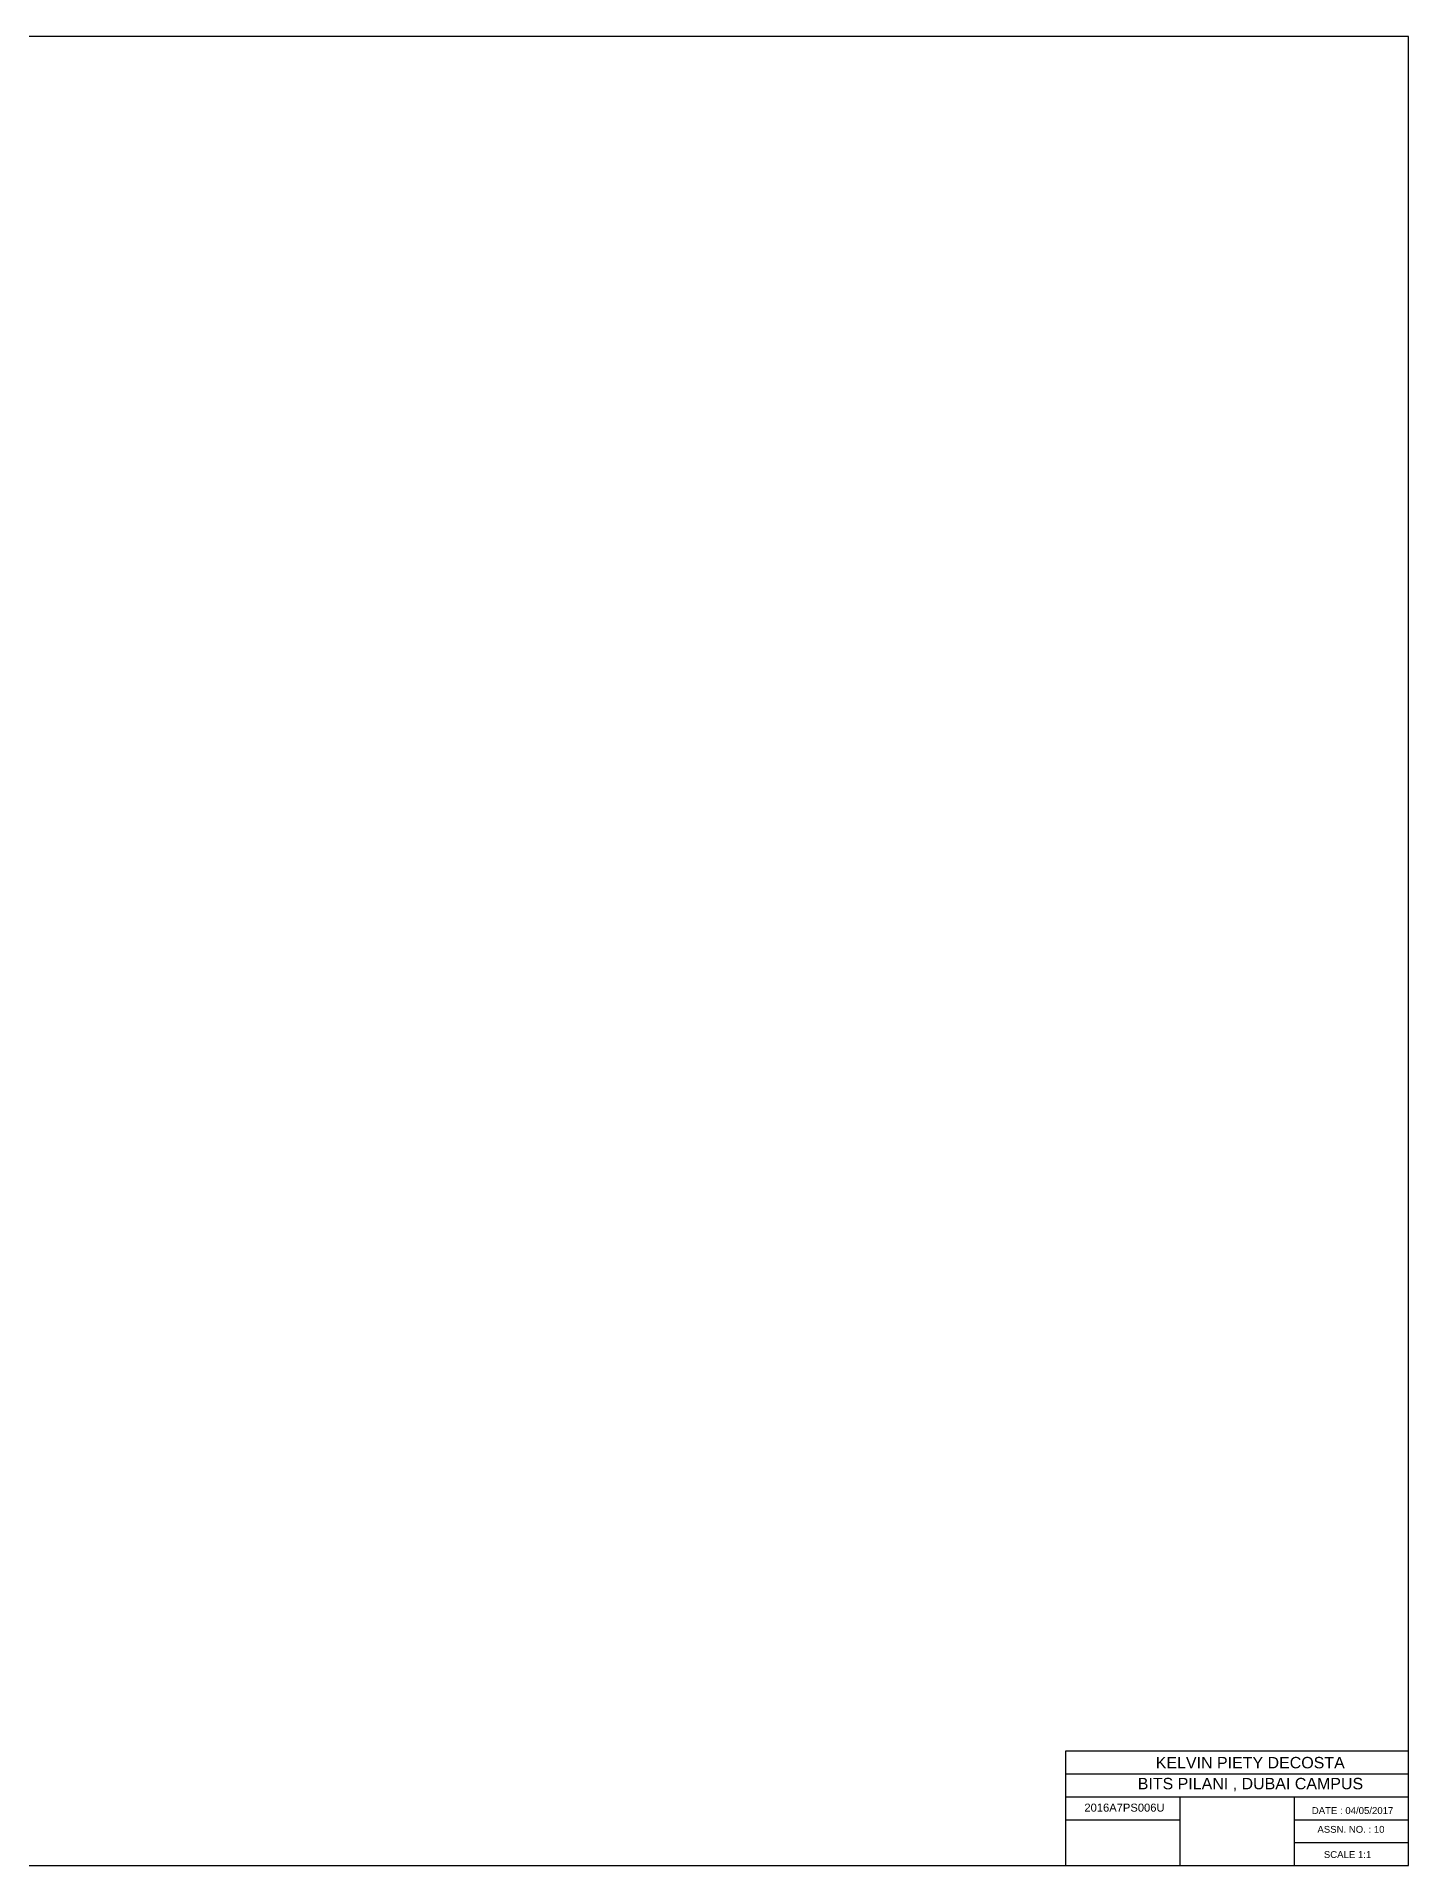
# Model space of a CAD drawing. Header units: millimetres. Extents: x 0 to 1200, y 0 to 800.
# Drawn here: x 600 to 1200, y 0 to 800 of the extents above; entities that cross this region are included whole.
import ezdxf

# ---------------------------------------------------------------- set-up
doc = ezdxf.new("R2010")
doc.units = ezdxf.units.MM

msp = doc.modelspace()

# ---------------------------------------------------------------- linework, layer by layer
for p, q in [((1050, 40), (1200, 40)), ((1100, 30), (1100, 0)), ((1150, 30), (1150, 0)), ((1050, 20), (1100, 20)), ((1150, 20), (1200, 20)), ((1150, 10), (1200, 10))]:
    msp.add_line(p, q)
at = {"lineweight": 30}
msp.add_line((1050, 30), (1200, 30), dxfattribs=at)
for points in [[(0, 800), (0, 0), (1200, 0), (1200, 800), (0, 800)], [(1200, 50), (1050, 50), (1050, 0), (1200, 0), (1200, 50)]]:
    msp.add_lwpolyline(points)

# ---------------------------------------------------------------- texts
at = {"attachment_point": 1}
for s, width, heights, insert, char_height in [('\\pi8.4721;{\\fArial|b0|i0|c0|p34;KELVIN PIETY DECOSTA}', 99.12013, [10], (1081.016, 47.464), 5), ('\\pi14.288;{\\fArial|b0|i0|c0|p34;BITS PILANI , DUBAI CAMPUS}', 126.28702, [0], (1067.325, 38.297), 5), ('\\pi9.4434;{\\fArial|b0|i0|c0|p34;2016A7PS006U}', 53.41883, [0], (1048.829, 27.029), 3.5), ('\\pi9.2702;{\\fArial|b0|i0|c0|p34;DATE : 04/05/2017}', 53.67273, [0], (1148.477, 25.507), 3), ('\\pi8.8354;{\\fArial|b0|i0|c0|p34;ASSN. NO. : 10}', 46.81753, [0], (1151.368, 17.282), 3), ('\\pi1.3336;{\\fArial|b0|i0|c0|p34;SCALE 1:1}', 22.4435, [2.849], (1161.679, 6.268), 3)]:
    msp.add_mtext_dynamic_manual_height_columns(s, width=width, gutter_width=12.5, heights=heights, dxfattribs=dict(at, insert=insert, char_height=char_height))

doc.saveas('drawing.dxf')
